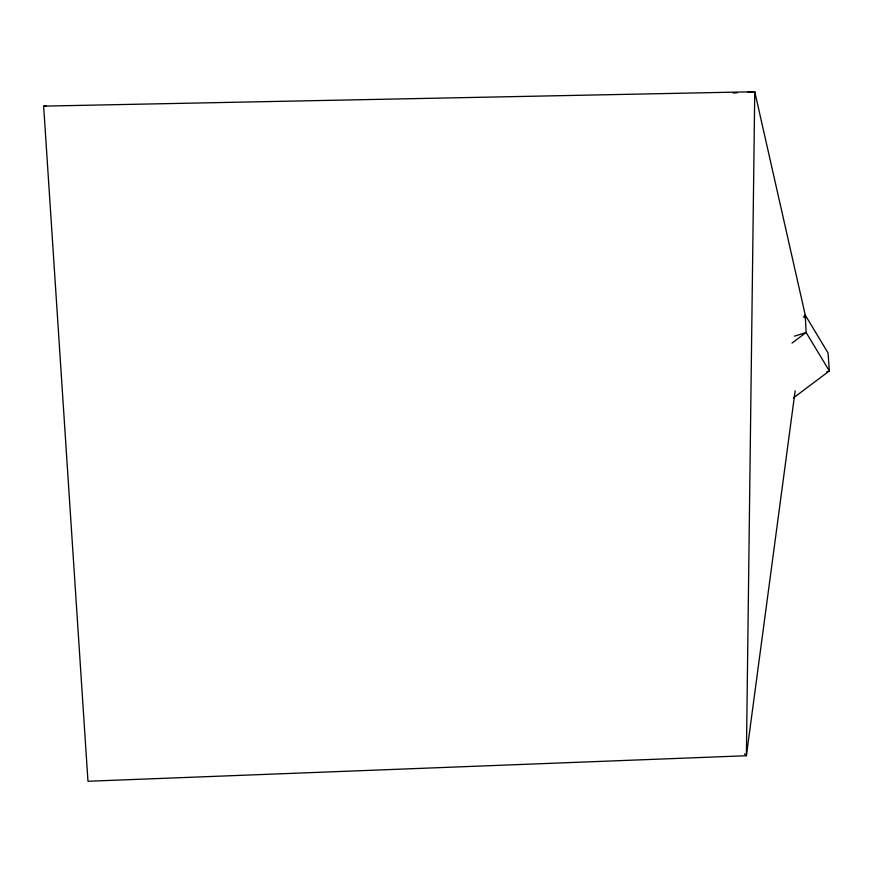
<?xml version="1.0" encoding="UTF-8"?>
<svg xmlns="http://www.w3.org/2000/svg" width="873" height="873" viewBox="0 0 873 873"><rect width="100%" height="100%" fill="white"/><g stroke="black" fill="none" stroke-linecap="round" stroke-linejoin="round"><path stroke-width="1.31" d="M795.15 390.798L746.382 755.734L87.966 781.259L43.65 106.124L754.752 91.741L805.266 315.109L806.117 332.493L829.35 370.938L793.492 397.881M804.906 317.816L805.266 315.109L828.062 353.03L829.35 370.938L826.764 371.702M803.4 317.085L805.266 315.109M791.986 343.089L806.117 332.493L794.463 336.181M733.222 93.007L737.259 92.767M748.019 92.134L754.752 91.741L746.382 755.734L744.473 753.792M43.65 106.124L46.345 106.179"/></g></svg>
